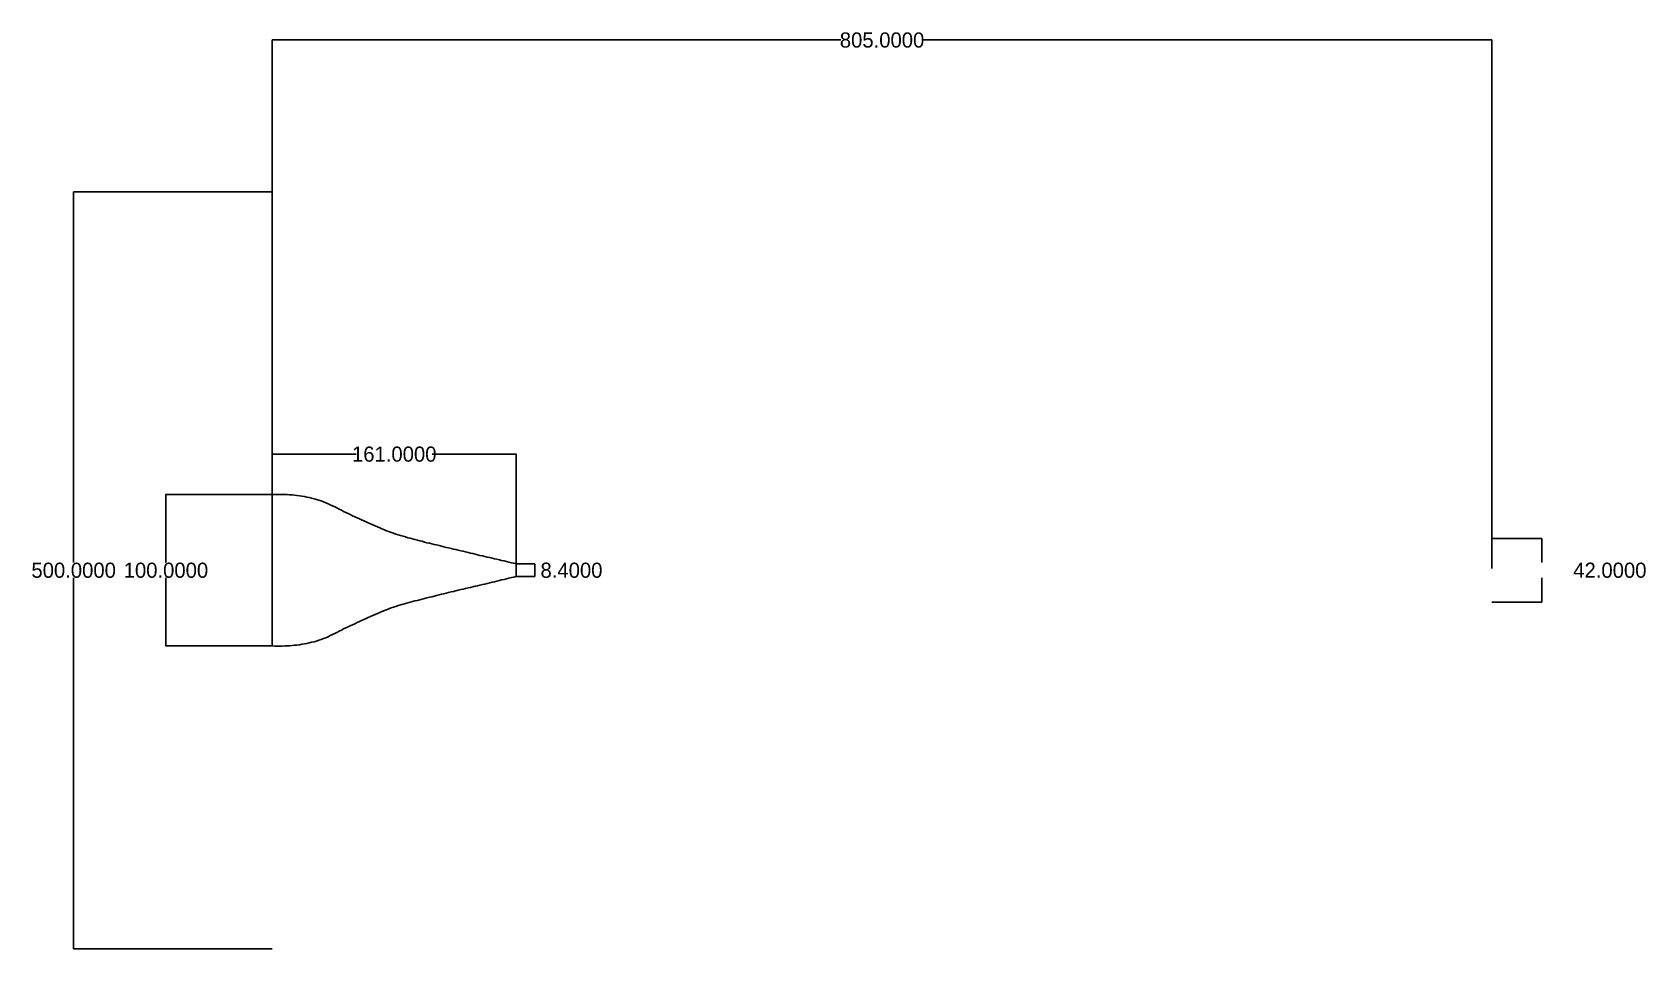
# Model space of a CAD drawing. Extents: x -158 to 907, y -250 to 355.
import ezdxf
from ezdxf.enums import TextEntityAlignment as Align

# ---------------------------------------------------------------- set-up
doc = ezdxf.new("R2010")
doc.units = 0
doc.layers.get('0').update_dxf_attribs({"linetype": 'CONTINUOUS'})
doc.layers.add('MEASURES', color=1, linetype='CONTINUOUS')

# ---------------------------------------------------------------- blocks, each defined once
blk = doc.blocks.new('*D1')
at = {"layer": 'MEASURES', "color": 0, "linetype": 'BYBLOCK'}
for p, q in [((-0.1, 250), (-131.2, 250)), ((-131.1, 250), (-131.1, 5.1)), ((-131.1, -5.1), (-131.1, -250)), ((-0.1, -250), (-131.2, -250))]:
    blk.add_line(p, q, dxfattribs=at)
for points in [[(-131.1, 250), (-131, 249.8), (-131.1, 249.8)], [(-131.1, -250), (-131.1, -249.8), (-131, -249.8)]]:
    blk.add_solid(points, dxfattribs=at)
at = {"layer": 'MEASURES', "color": 0, "linetype": 'CONTINUOUS'}
blk.add_text('500.0000', height=10, dxfattribs=at).set_placement((-131.1, 0), align=Align.MIDDLE_CENTER)
blk = doc.blocks.new('*D2')
at = {"layer": 'MEASURES', "color": 0, "linetype": 'BYBLOCK'}
for p, q in [((0, -1.9), (0, 350.3)), ((375.2, 350.2), (0, 350.2)), ((805, 350.2), (429.8, 350.2)), ((805, 1.2), (805, 350.3))]:
    blk.add_line(p, q, dxfattribs=at)
for points in [[(0, 350.2), (0.2, 350.2), (0.2, 350.1)], [(805, 350.2), (804.8, 350.1), (804.8, 350.2)]]:
    blk.add_solid(points, dxfattribs=at)
at = {"layer": 'MEASURES', "color": 0, "linetype": 'CONTINUOUS'}
blk.add_text('805.0000', height=10, dxfattribs=at).set_placement((402.5, 350.2), align=Align.MIDDLE_CENTER)
blk = doc.blocks.new('*D3')
at = {"layer": 'MEASURES', "color": 0, "linetype": 'BYBLOCK'}
for p, q in [((805.1, 21), (838.1, 21)), ((837.9, 21), (837.9, 5.1)), ((837.9, -5.1), (837.9, -21)), ((805.1, -21), (838.1, -21))]:
    blk.add_line(p, q, dxfattribs=at)
for points in [[(837.9, 21), (838, 20.8), (837.9, 20.8)], [(837.9, -21), (837.9, -20.8), (838, -20.8)]]:
    blk.add_solid(points, dxfattribs=at)
at = {"layer": 'MEASURES', "color": 0, "linetype": 'CONTINUOUS'}
blk.add_text('42.0000', height=10, dxfattribs=at).set_placement((882.9, 0), align=Align.MIDDLE_CENTER)
blk = doc.blocks.new('*D4')
at = {"layer": 'MEASURES', "color": 0, "linetype": 'BYBLOCK'}
for p, q in [((-0.1, 50), (-70.4, 50)), ((-70.2, 50), (-70.2, 5.1)), ((-70.2, -5.1), (-70.2, -50)), ((-0.1, -50), (-70.4, -50))]:
    blk.add_line(p, q, dxfattribs=at)
for points in [[(-70.2, 50), (-70.1, 49.8), (-70.2, 49.8)], [(-70.2, -50), (-70.2, -49.8), (-70.1, -49.8)]]:
    blk.add_solid(points, dxfattribs=at)
at = {"layer": 'MEASURES', "color": 0, "linetype": 'CONTINUOUS'}
blk.add_text('100.0000', height=10, dxfattribs=at).set_placement((-70.2, 0), align=Align.MIDDLE_CENTER)
blk = doc.blocks.new('*D5')
at = {"layer": 'MEASURES', "color": 0, "linetype": 'BYBLOCK'}
for p, q in [((161.1, 4.2), (173.4, 4.2)), ((173.2, 4.2), (173.2, -4.2)), ((161.1, -4.2), (173.4, -4.2))]:
    blk.add_line(p, q, dxfattribs=at)
for points in [[(173.2, 4.2), (173.3, 4), (173.2, 4)], [(173.2, -4.2), (173.2, -4), (173.3, -4)]]:
    blk.add_solid(points, dxfattribs=at)
at = {"layer": 'MEASURES', "color": 0, "linetype": 'CONTINUOUS'}
blk.add_text('8.4000', height=10, dxfattribs=at).set_placement((197.5, 0), align=Align.MIDDLE_CENTER)
blk = doc.blocks.new('*D6')
at = {"layer": 'MEASURES', "color": 0, "linetype": 'BYBLOCK'}
for p, q in [((0, 0.1), (0, 76.9)), ((0, 76.7), (55.4, 76.7)), ((105.6, 76.7), (161, 76.7)), ((161, 0.1), (161, 76.9))]:
    blk.add_line(p, q, dxfattribs=at)
for points in [[(0, 76.7), (0.2, 76.7), (0.2, 76.7)], [(161, 76.7), (160.8, 76.7), (160.8, 76.7)]]:
    blk.add_solid(points, dxfattribs=at)
at = {"layer": 'MEASURES', "color": 0, "linetype": 'CONTINUOUS'}
blk.add_text('161.0000', height=10, dxfattribs=at).set_placement((80.5, 76.7), align=Align.MIDDLE_CENTER)

msp = doc.modelspace()

# ---------------------------------------------------------------- linework, layer by layer
for p, q in [((0, 50), (1.6, 50.1)), ((0, 0), (0, 50)), ((1.6, 50.1), (3.3, 50.1)), ((3.3, 50.1), (4.9, 50.1)), ((4.9, 50.1), (6.5, 50.1)), ((6.5, 50.1), (8.2, 50)), ((8.2, 50), (9.8, 50)), ((9.8, 50), (11.4, 49.9)), ((11.4, 49.9), (13.1, 49.7)), ((13.1, 49.7), (14.7, 49.6)), ((14.7, 49.6), (16.3, 49.4)), ((16.3, 49.4), (18, 49.2)), ((18, 49.2), (19.6, 48.9)), ((19.6, 48.9), (21.2, 48.6)), ((21.2, 48.6), (22.8, 48.3)), ((22.8, 48.3), (24.4, 48)), ((24.4, 48), (26, 47.6)), ((26, 47.6), (27.6, 47.2)), ((27.6, 47.2), (29.2, 46.8)), ((29.2, 46.8), (30.8, 46.3)), ((30.8, 46.3), (32.3, 45.8)), ((32.3, 45.8), (33.8, 45.2)), ((33.8, 45.2), (35.3, 44.6)), ((35.3, 44.6), (36.8, 43.9)), ((36.8, 43.9), (38.3, 43.2)), ((38.3, 43.2), (39.8, 42.5)), ((39.8, 42.5), (41.3, 41.8)), ((41.3, 41.8), (42.7, 41.1)), ((42.7, 41.1), (44.2, 40.3)), ((44.2, 40.3), (45.7, 39.6)), ((45.7, 39.6), (47.1, 38.8)), ((47.1, 38.8), (48.6, 38.1)), ((48.6, 38.1), (50.1, 37.4)), ((50.1, 37.4), (51.5, 36.7)), ((51.5, 36.7), (53, 36)), ((53, 36), (54.5, 35.3)), ((54.5, 35.3), (56, 34.6)), ((56, 34.6), (57.5, 33.9)), ((57.5, 33.9), (58.9, 33.2)), ((58.9, 33.2), (60.4, 32.6)), ((60.4, 32.6), (61.9, 31.9)), ((61.9, 31.9), (63.4, 31.2)), ((63.4, 31.2), (64.9, 30.6)), ((64.9, 30.6), (66.4, 29.9)), ((66.4, 29.9), (67.9, 29.3)), ((67.9, 29.3), (69.4, 28.6)), ((69.4, 28.6), (70.9, 28)), ((70.9, 28), (72.4, 27.3)), ((72.4, 27.3), (74, 26.7)), ((74, 26.7), (75.5, 26.1)), ((75.5, 26.1), (77, 25.5)), ((77, 25.5), (78.5, 24.9)), ((78.5, 24.9), (80.1, 24.4)), ((80.1, 24.4), (81.6, 23.9)), ((81.6, 23.9), (83.2, 23.4)), ((83.2, 23.4), (84.7, 22.9)), ((84.7, 22.9), (86.3, 22.4)), ((86.3, 22.4), (87.9, 22)), ((87.9, 22), (89.5, 21.5)), ((89.5, 21.5), (91, 21.1)), ((91, 21.1), (92.6, 20.7)), ((92.6, 20.7), (94.2, 20.3)), ((94.2, 20.3), (95.8, 19.9)), ((95.8, 19.9), (97.4, 19.5)), ((97.4, 19.5), (99, 19.1)), ((99, 19.1), (100.5, 18.6)), ((100.5, 18.6), (102.1, 18.2)), ((102.1, 18.2), (103.7, 17.8)), ((103.7, 17.8), (105.3, 17.5)), ((105.3, 17.5), (106.9, 17.1)), ((106.9, 17.1), (108.5, 16.7)), ((108.5, 16.7), (110.1, 16.3)), ((110.1, 16.3), (111.7, 15.9)), ((111.7, 15.9), (113.2, 15.5)), ((113.2, 15.5), (114.8, 15.1)), ((114.8, 15.1), (116.4, 14.7)), ((116.4, 14.7), (118, 14.3)), ((118, 14.3), (119.6, 14)), ((119.6, 14), (121.2, 13.6)), ((121.2, 13.6), (122.8, 13.2)), ((122.8, 13.2), (124.4, 12.8)), ((124.4, 12.8), (126, 12.5)), ((126, 12.5), (127.6, 12.1)), ((127.6, 12.1), (129.2, 11.7)), ((129.2, 11.7), (130.8, 11.3)), ((130.8, 11.3), (132.3, 11)), ((132.3, 11), (133.9, 10.6)), ((0, 0), (0, -50)), ((133.9, 10.6), (135.5, 10.2)), ((135.5, 10.2), (137.1, 9.8)), ((137.1, 9.8), (138.7, 9.4)), ((138.7, 9.4), (140.3, 9.1)), ((140.3, 9.1), (141.9, 8.7)), ((141.9, 8.7), (143.5, 8.3)), ((143.5, 8.3), (145.1, 7.9)), ((145.1, 7.9), (146.7, 7.6)), ((146.7, 7.6), (148.3, 7.2)), ((148.3, 7.2), (149.9, 6.8)), ((149.9, 6.8), (151.4, 6.4)), ((151.4, 6.4), (153, 6.1)), ((153, 6.1), (154.6, 5.7)), ((154.6, 5.7), (156.2, 5.3)), ((156.2, 5.3), (157.8, 4.9)), ((157.8, 4.9), (159.4, 4.6)), ((159.4, 4.6), (161, 4.2)), ((161, 4.2), (161, 0)), ((161, -4.2), (161, 0)), ((132.3, -11), (133.9, -10.6)), ((133.9, -10.6), (135.5, -10.2)), ((135.5, -10.2), (137.1, -9.8)), ((137.1, -9.8), (138.7, -9.4)), ((138.7, -9.4), (140.3, -9.1)), ((140.3, -9.1), (141.9, -8.7)), ((141.9, -8.7), (143.5, -8.3)), ((143.5, -8.3), (145.1, -7.9)), ((145.1, -7.9), (146.7, -7.6)), ((146.7, -7.6), (148.3, -7.2)), ((148.3, -7.2), (149.9, -6.8)), ((149.9, -6.8), (151.4, -6.4)), ((151.4, -6.4), (153, -6.1)), ((153, -6.1), (154.6, -5.7)), ((154.6, -5.7), (156.2, -5.3)), ((156.2, -5.3), (157.8, -4.9)), ((157.8, -4.9), (159.4, -4.6)), ((159.4, -4.6), (161, -4.2)), ((89.5, -21.5), (91, -21.1)), ((91, -21.1), (92.6, -20.7)), ((92.6, -20.7), (94.2, -20.3)), ((94.2, -20.3), (95.8, -19.9)), ((95.8, -19.9), (97.4, -19.5)), ((97.4, -19.5), (99, -19.1)), ((99, -19.1), (100.5, -18.6)), ((100.5, -18.6), (102.1, -18.2)), ((102.1, -18.2), (103.7, -17.8)), ((103.7, -17.8), (105.3, -17.5)), ((105.3, -17.5), (106.9, -17.1)), ((106.9, -17.1), (108.5, -16.7)), ((108.5, -16.7), (110.1, -16.3)), ((110.1, -16.3), (111.7, -15.9)), ((111.7, -15.9), (113.2, -15.5)), ((113.2, -15.5), (114.8, -15.1)), ((114.8, -15.1), (116.4, -14.7)), ((116.4, -14.7), (118, -14.3)), ((118, -14.3), (119.6, -14)), ((119.6, -14), (121.2, -13.6)), ((121.2, -13.6), (122.8, -13.2)), ((122.8, -13.2), (124.4, -12.8)), ((124.4, -12.8), (126, -12.5)), ((126, -12.5), (127.6, -12.1)), ((127.6, -12.1), (129.2, -11.7)), ((129.2, -11.7), (130.8, -11.3)), ((130.8, -11.3), (132.3, -11)), ((60.4, -32.6), (61.9, -31.9)), ((61.9, -31.9), (63.4, -31.2)), ((63.4, -31.2), (64.9, -30.6)), ((64.9, -30.6), (66.4, -29.9)), ((66.4, -29.9), (67.9, -29.3)), ((67.9, -29.3), (69.4, -28.6)), ((69.4, -28.6), (70.9, -28)), ((70.9, -28), (72.4, -27.3)), ((72.4, -27.3), (74, -26.7)), ((74, -26.7), (75.5, -26.1)), ((75.5, -26.1), (77, -25.5)), ((77, -25.5), (78.5, -24.9)), ((78.5, -24.9), (80.1, -24.4)), ((80.1, -24.4), (81.6, -23.9)), ((81.6, -23.9), (83.2, -23.4)), ((83.2, -23.4), (84.7, -22.9)), ((84.7, -22.9), (86.3, -22.4)), ((86.3, -22.4), (87.9, -22)), ((87.9, -22), (89.5, -21.5)), ((38.3, -43.2), (39.8, -42.5)), ((39.8, -42.5), (41.3, -41.8)), ((41.3, -41.8), (42.7, -41.1)), ((42.7, -41.1), (44.2, -40.3)), ((44.2, -40.3), (45.7, -39.6)), ((45.7, -39.6), (47.1, -38.8)), ((47.1, -38.8), (48.6, -38.1)), ((48.6, -38.1), (50.1, -37.4)), ((50.1, -37.4), (51.5, -36.7)), ((51.5, -36.7), (53, -36)), ((53, -36), (54.5, -35.3)), ((54.5, -35.3), (56, -34.6)), ((56, -34.6), (57.5, -33.9)), ((57.5, -33.9), (58.9, -33.2)), ((58.9, -33.2), (60.4, -32.6)), ((0, -50), (1.6, -50.1)), ((1.6, -50.1), (3.3, -50.1)), ((3.3, -50.1), (4.9, -50.1)), ((4.9, -50.1), (6.5, -50.1)), ((6.5, -50.1), (8.2, -50)), ((8.2, -50), (9.8, -50)), ((9.8, -50), (11.4, -49.9)), ((11.4, -49.9), (13.1, -49.7)), ((13.1, -49.7), (14.7, -49.6)), ((14.7, -49.6), (16.3, -49.4)), ((16.3, -49.4), (18, -49.2)), ((18, -49.2), (19.6, -48.9)), ((19.6, -48.9), (21.2, -48.6)), ((21.2, -48.6), (22.8, -48.3)), ((22.8, -48.3), (24.4, -48)), ((24.4, -48), (26, -47.6)), ((26, -47.6), (27.6, -47.2)), ((27.6, -47.2), (29.2, -46.8)), ((29.2, -46.8), (30.8, -46.3)), ((30.8, -46.3), (32.3, -45.8)), ((32.3, -45.8), (33.8, -45.2)), ((33.8, -45.2), (35.3, -44.6)), ((35.3, -44.6), (36.8, -43.9)), ((36.8, -43.9), (38.3, -43.2))]:
    msp.add_line(p, q)

# ---------------------------------------------------------------- block references
at = {"layer": 'MEASURES'}
for name in ['*D2', '*D1', '*D6', '*D4', '*D3', '*D5']:
    msp.add_blockref(name, (0, 0), dxfattribs=at)

doc.saveas('drawing.dxf')
